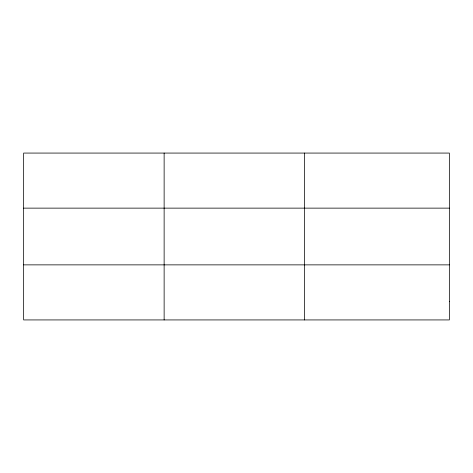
<?xml version="1.0" encoding="UTF-8"?>
<svg xmlns="http://www.w3.org/2000/svg" width="473" height="473" viewBox="0 0 473 473"><rect width="100%" height="100%" fill="white"/><g stroke="black" fill="none" stroke-linecap="round" stroke-linejoin="round"><path stroke-width="0.71" d="M164.131 319.931L164.131 153.069M304.612 319.931L304.612 153.069M23.65 208.132L449.35 208.132M23.65 264.868L449.35 264.868M449.35 301.573L449.35 319.931L23.65 319.931L23.65 153.069L449.35 153.069L449.35 301.573"/></g></svg>
